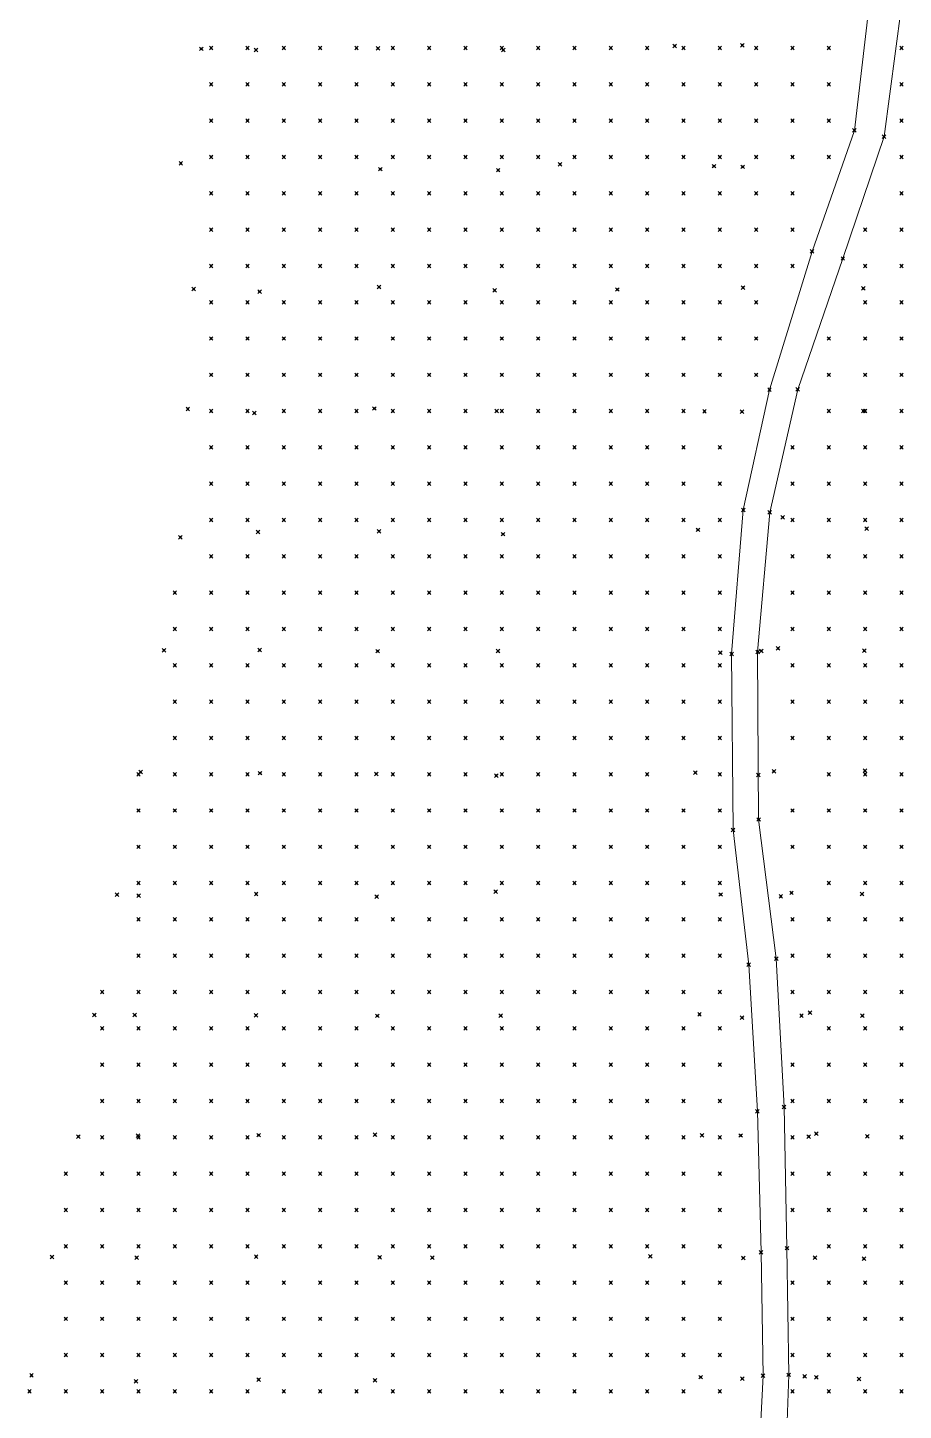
# Model space of a CAD drawing. Header units: metres. Extents: x 441556 to 446409, y 432338 to 461058.
# Drawn here: x 445973.6 to 446045.9, y 438397.5 to 438511.8 of the extents above; entities that cross this region are included whole.
import ezdxf

# ---------------------------------------------------------------- set-up
doc = ezdxf.new("R2010")
doc.units = ezdxf.units.M
doc.header["$MEASUREMENT"] = 0
doc.header["$PDMODE"] = 35
doc.header["$PDSIZE"] = 0.15
for name, color, linetype, lineweight in [('DTM-BRE-RevN_GRP_DRUM PAMANT', 2, 'Continuous', 0), ('DTM-BRE-RevN_GRP_DRUM PIATRA', 2, 'Continuous', 0), ('DTM-NOK-RevN_LIDAR_co_lidar', 91, 'Continuous', 0), ('DTM-NOK-RevN_RTK', 32, 'Continuous', 0)]:
    doc.layers.add(name, color=color, linetype=linetype, lineweight=lineweight)

msp = doc.modelspace()

# ---------------------------------------------------------------- linework, layer by layer
at = {"layer": 'DTM-BRE-RevN_GRP_DRUM PAMANT'}
for p, q in [((446042.98, 438513.134, 334.856), (446041.819, 438503.263, 335.073)), ((446041.819, 438503.263, 335.073), (446038.328, 438493.272, 335.455)), ((446038.328, 438493.272, 335.455), (446034.809, 438481.837, 335.753)), ((446034.809, 438481.837, 335.753), (446032.644, 438471.911, 336.237)), ((446032.644, 438471.911, 336.237), (446031.684, 438460.017, 336.128)), ((446031.684, 438460.017, 336.128), (446031.806, 438445.476, 337.349)), ((446031.806, 438445.476, 337.349), (446033.095, 438434.348, 338.543)), ((446033.095, 438434.348, 338.543), (446033.812, 438422.238, 339.865)), ((446033.812, 438422.238, 339.865), (446034.108, 438410.596, 341.096)), ((446034.108, 438410.596, 341.096), (446034.275, 438400.393, 342.001)), ((446034.275, 438400.393, 342.001), (446033.79, 438390.404, 342.649))]:
    msp.add_line(p, q, dxfattribs=at)
at = {"layer": 'DTM-BRE-RevN_GRP_DRUM PIATRA'}
for p, q in [((446044.263, 438502.756, 335.291), (446045.667, 438513.327, 334.992)), ((446040.863, 438492.684, 335.553), (446044.263, 438502.756, 335.291)), ((446037.138, 438481.871, 335.871), (446040.863, 438492.684, 335.553)), ((446034.828, 438471.705, 336.359), (446037.138, 438481.871, 335.871)), ((446033.827, 438460.18, 336.319), (446034.828, 438471.705, 336.359)), ((446033.903, 438446.34, 337.262), (446033.827, 438460.18, 336.319)), ((446035.366, 438434.853, 338.731), (446033.903, 438446.34, 337.262)), ((446036.01, 438422.593, 340.092), (446035.366, 438434.853, 338.731)), ((446036.248, 438410.93, 341.134), (446036.01, 438422.593, 340.092)), ((446036.397, 438400.466, 342.053), (446036.248, 438410.93, 341.134)), ((446036.07, 438390.144, 342.986), (446036.397, 438400.466, 342.053))]:
    msp.add_line(p, q, dxfattribs=at)
at = {"layer": 'DTM-NOK-RevN_LIDAR_co_lidar'}
for p in [(445988.719, 438510.07, 325.348), (445991.718, 438510.07, 325.277), (445994.718, 438510.07, 325.234), (445997.717, 438510.07, 325.14), (446000.716, 438510.07, 325.017), (446003.716, 438510.07, 325.058), (446006.715, 438510.07, 325.448), (446009.715, 438510.07, 325.967), (446012.714, 438510.07, 326.192), (446015.713, 438510.07, 326.475), (446018.713, 438510.07, 327.005), (446021.712, 438510.07, 328.985), (446024.711, 438510.07, 331.589), (446027.711, 438510.07, 333.419), (446030.71, 438510.07, 333.911), (446033.71, 438510.07, 334.086), (446036.709, 438510.07, 334.219), (446039.708, 438510.07, 334.474), (446045.707, 438510.07, 335.086), (445988.719, 438507.07, 325.505), (445991.718, 438507.07, 325.449), (445994.718, 438507.07, 325.366), (445997.717, 438507.07, 325.291), (446000.716, 438507.07, 325.173), (446003.716, 438507.07, 325.004), (446006.715, 438507.07, 325.166), (446009.715, 438507.07, 325.828), (446012.714, 438507.07, 326.172), (446015.713, 438507.07, 326.326), (446018.713, 438507.07, 326.694), (446021.712, 438507.07, 327.817), (446024.711, 438507.07, 331.252), (446027.711, 438507.07, 333.261), (446030.71, 438507.07, 333.846), (446033.71, 438507.07, 334.218), (446036.709, 438507.07, 334.344), (446039.708, 438507.07, 334.61), (446045.707, 438507.07, 335.175), (445988.719, 438504.071, 325.592), (445991.718, 438504.071, 325.547), (445994.718, 438504.071, 325.445), (445997.717, 438504.071, 325.378), (446000.716, 438504.071, 325.336), (446003.716, 438504.071, 325.025), (446006.715, 438504.071, 325.003), (446009.715, 438504.071, 325.533), (446012.714, 438504.071, 326.087), (446015.713, 438504.071, 326.313), (446018.713, 438504.071, 326.603), (446021.712, 438504.071, 327.549), (446024.711, 438504.071, 331.242), (446027.711, 438504.071, 333.044), (446030.71, 438504.071, 333.429), (446033.71, 438504.071, 334.344), (446036.709, 438504.071, 334.492), (446039.708, 438504.071, 334.737), (446045.707, 438504.071, 335.328), (445988.719, 438501.071, 325.654), (445991.718, 438501.071, 325.731), (445994.718, 438501.071, 325.645), (445997.717, 438501.071, 325.534), (446000.716, 438501.071, 325.42), (446003.716, 438501.071, 325.02), (446006.715, 438501.071, 324.883), (446009.715, 438501.071, 325.204), (446012.714, 438501.071, 325.786), (446015.713, 438501.071, 326.274), (446018.713, 438501.071, 326.545), (446021.712, 438501.071, 327.38), (446024.711, 438501.071, 330.37), (446027.711, 438501.071, 332.638), (446030.71, 438501.071, 333.21), (446033.71, 438501.071, 334.472), (446036.709, 438501.071, 334.628), (446039.708, 438501.071, 334.901), (446045.707, 438501.071, 335.44), (445988.719, 438498.072, 325.618), (445991.718, 438498.072, 325.738), (445994.718, 438498.072, 325.73), (445997.717, 438498.072, 325.711), (446000.716, 438498.072, 325.59), (446003.716, 438498.072, 325.165), (446006.715, 438498.072, 324.85), (446009.715, 438498.072, 324.964), (446012.714, 438498.072, 325.494), (446015.713, 438498.072, 326.108), (446018.713, 438498.072, 326.531), (446021.712, 438498.072, 327.264), (446024.711, 438498.072, 329.101), (446027.711, 438498.072, 332.384), (446030.71, 438498.072, 333.647), (446033.71, 438498.072, 334.61), (446036.709, 438498.072, 334.868), (446045.707, 438498.072, 335.679), (445988.719, 438495.073, 325.59), (445991.718, 438495.073, 325.552), (445994.718, 438495.073, 325.644), (445997.717, 438495.073, 325.636), (446000.716, 438495.073, 325.451), (446003.716, 438495.073, 325.209), (446006.715, 438495.073, 324.86), (446009.715, 438495.073, 324.844), (446012.714, 438495.073, 325.213), (446015.713, 438495.073, 325.786), (446018.713, 438495.073, 326.499), (446021.712, 438495.073, 327.405), (446024.711, 438495.073, 328.876), (446027.711, 438495.073, 332.071), (446030.71, 438495.073, 333.459), (446033.71, 438495.073, 334.693), (446036.709, 438495.073, 335.072), (446042.708, 438495.073, 335.581), (446045.707, 438495.073, 335.892), (445988.719, 438492.073, 325.665), (445991.718, 438492.073, 325.479), (445994.718, 438492.073, 325.476), (445997.717, 438492.073, 325.482), (446000.716, 438492.073, 325.485), (446003.716, 438492.073, 325.3), (446006.715, 438492.073, 324.916), (446009.715, 438492.073, 324.79), (446012.714, 438492.073, 325.022), (446015.713, 438492.073, 325.538), (446018.713, 438492.073, 326.476), (446021.712, 438492.073, 327.705), (446024.711, 438492.073, 329.146), (446027.711, 438492.073, 331.331), (446030.71, 438492.073, 333.363), (446033.71, 438492.073, 334.672), (446036.709, 438492.073, 335.192), (446042.708, 438492.073, 335.801), (446045.707, 438492.073, 336.123), (445988.719, 438489.074, 325.743), (445991.718, 438489.074, 325.556), (445994.718, 438489.074, 325.435), (445997.717, 438489.074, 325.393), (446000.716, 438489.074, 325.439), (446003.716, 438489.074, 325.386), (446006.715, 438489.074, 325.019), (446009.715, 438489.074, 324.757), (446012.714, 438489.074, 324.865), (446015.713, 438489.074, 325.311), (446018.713, 438489.074, 326.334), (446021.712, 438489.074, 327.955), (446024.711, 438489.074, 329.684), (446027.711, 438489.074, 331.477), (446030.71, 438489.074, 334.072), (446033.71, 438489.074, 334.932), (446042.708, 438489.074, 336.09), (446045.707, 438489.074, 336.392), (445988.719, 438486.075, 325.746), (445991.718, 438486.075, 325.661), (445994.718, 438486.075, 325.467), (445997.717, 438486.075, 325.348), (446000.716, 438486.075, 325.301), (446003.716, 438486.075, 325.285), (446006.715, 438486.075, 325.01), (446009.715, 438486.075, 324.686), (446012.714, 438486.075, 324.786), (446015.713, 438486.075, 325.25), (446018.713, 438486.075, 326.347), (446021.712, 438486.075, 328.244), (446024.711, 438486.075, 330.321), (446027.711, 438486.075, 331.949), (446030.71, 438486.075, 334.095), (446033.71, 438486.075, 335.116), (446039.708, 438486.075, 335.938), (446042.708, 438486.075, 336.353), (446045.707, 438486.075, 336.69), (445988.719, 438483.075, 325.698), (445991.718, 438483.075, 325.738), (445994.718, 438483.075, 325.602), (445997.717, 438483.075, 325.434), (446000.716, 438483.075, 325.205), (446003.716, 438483.075, 325.057), (446006.715, 438483.075, 324.91), (446009.715, 438483.075, 324.626), (446012.714, 438483.075, 324.749), (446015.713, 438483.075, 325.268), (446018.713, 438483.075, 326.43), (446021.712, 438483.075, 328.389), (446024.711, 438483.075, 330.496), (446027.711, 438483.075, 332.663), (446030.71, 438483.075, 334.354), (446033.71, 438483.075, 335.373), (446039.708, 438483.075, 336.18), (446042.708, 438483.075, 336.556), (446045.707, 438483.075, 336.985), (445988.719, 438480.076, 325.685), (445991.718, 438480.076, 325.782), (445994.718, 438480.076, 325.782), (445997.717, 438480.076, 325.67), (446000.716, 438480.076, 325.393), (446003.716, 438480.076, 324.99), (446006.715, 438480.076, 324.827), (446009.715, 438480.076, 324.641), (446012.714, 438480.076, 324.667), (446015.713, 438480.076, 325.103), (446018.713, 438480.076, 326.623), (446021.712, 438480.076, 328.595), (446024.711, 438480.076, 330.508), (446027.711, 438480.076, 333.305), (446039.708, 438480.076, 336.356), (446042.708, 438480.076, 336.781), (446045.707, 438480.076, 337.262), (445988.719, 438477.076, 325.708), (445991.718, 438477.076, 325.751), (445994.718, 438477.076, 325.807), (445997.717, 438477.076, 325.809), (446000.716, 438477.076, 325.624), (446003.716, 438477.076, 325.151), (446006.715, 438477.076, 324.863), (446009.715, 438477.076, 324.601), (446012.714, 438477.076, 324.522), (446015.713, 438477.076, 325.126), (446018.713, 438477.076, 326.892), (446021.712, 438477.076, 328.755), (446024.711, 438477.076, 330.898), (446027.711, 438477.076, 333.522), (446030.71, 438477.076, 335.161), (446036.709, 438477.076, 336.251), (446039.708, 438477.076, 336.679), (446042.708, 438477.076, 337.121), (446045.707, 438477.076, 337.658), (445988.719, 438474.077, 325.731), (445991.718, 438474.077, 325.731), (445994.718, 438474.077, 325.763), (445997.717, 438474.077, 325.768), (446000.716, 438474.077, 325.643), (446003.716, 438474.077, 325.283), (446006.715, 438474.077, 324.91), (446009.715, 438474.077, 324.542), (446012.714, 438474.077, 324.571), (446015.713, 438474.077, 325.36), (446018.713, 438474.077, 327.141), (446021.712, 438474.077, 329.026), (446024.711, 438474.077, 331.454), (446027.711, 438474.077, 333.436), (446030.71, 438474.077, 335.262), (446036.709, 438474.077, 336.552), (446039.708, 438474.077, 336.999), (446042.708, 438474.077, 337.444), (446045.707, 438474.077, 338.162), (445988.719, 438471.078, 325.786), (445991.718, 438471.078, 325.78), (445994.718, 438471.078, 325.736), (445997.717, 438471.078, 325.66), (446000.716, 438471.078, 325.553), (446003.716, 438471.078, 325.251), (446006.715, 438471.078, 324.864), (446009.715, 438471.078, 324.546), (446012.714, 438471.078, 324.798), (446015.713, 438471.078, 325.627), (446018.713, 438471.078, 327.187), (446021.712, 438471.078, 329.439), (446024.711, 438471.078, 331.685), (446027.711, 438471.078, 333.621), (446030.71, 438471.078, 335.196), (446036.709, 438471.078, 336.712), (446039.708, 438471.078, 337.306), (446042.708, 438471.078, 337.741), (446045.707, 438471.078, 338.447), (445988.719, 438468.078, 325.883), (445991.718, 438468.078, 325.91), (445994.718, 438468.078, 325.845), (445997.717, 438468.078, 325.687), (446000.716, 438468.078, 325.51), (446003.716, 438468.078, 325.164), (446006.715, 438468.078, 324.791), (446009.715, 438468.078, 324.692), (446012.714, 438468.078, 325.081), (446015.713, 438468.078, 325.84), (446018.713, 438468.078, 327.12), (446021.712, 438468.078, 329.491), (446024.711, 438468.078, 331.508), (446027.711, 438468.078, 333.605), (446030.71, 438468.078, 334.93), (446036.709, 438468.078, 336.783), (446039.708, 438468.078, 337.324), (446042.708, 438468.078, 337.675), (446045.707, 438468.078, 338.239), (445985.72, 438465.079, 325.858), (445988.719, 438465.079, 325.95), (445991.718, 438465.079, 325.957), (445994.718, 438465.079, 325.951), (445997.717, 438465.079, 325.782), (446000.716, 438465.079, 325.46), (446003.716, 438465.079, 325.054), (446006.715, 438465.079, 324.819), (446009.715, 438465.079, 324.928), (446012.714, 438465.079, 325.301), (446015.713, 438465.079, 325.887), (446018.713, 438465.079, 327.044), (446021.712, 438465.079, 329.881), (446024.711, 438465.079, 330.846), (446027.711, 438465.079, 332.831), (446030.71, 438465.079, 334.891), (446036.709, 438465.079, 336.953), (446039.708, 438465.079, 337.251), (446042.708, 438465.079, 337.545), (446045.707, 438465.079, 337.99), (445985.72, 438462.08, 325.957), (445988.719, 438462.08, 325.995), (445991.718, 438462.08, 325.94), (445994.718, 438462.08, 325.909), (445997.717, 438462.08, 325.779), (446000.716, 438462.08, 325.391), (446003.716, 438462.08, 324.952), (446006.715, 438462.08, 324.815), (446009.715, 438462.08, 325.074), (446012.714, 438462.08, 325.436), (446015.713, 438462.08, 325.924), (446018.713, 438462.08, 326.959), (446021.712, 438462.08, 329.445), (446024.711, 438462.08, 330.666), (446027.711, 438462.08, 332.191), (446030.71, 438462.08, 334.982), (446036.709, 438462.08, 336.922), (446039.708, 438462.08, 337.192), (446042.708, 438462.08, 337.478), (446045.707, 438462.08, 337.847), (445985.72, 438459.08, 325.967), (445988.719, 438459.08, 326.001), (445991.718, 438459.08, 325.914), (445994.718, 438459.08, 325.83), (445997.717, 438459.08, 325.719), (446000.716, 438459.08, 325.31), (446003.716, 438459.08, 324.82), (446006.715, 438459.08, 324.807), (446009.715, 438459.08, 325.091), (446012.714, 438459.08, 325.461), (446015.713, 438459.08, 326.032), (446018.713, 438459.08, 327.083), (446021.712, 438459.08, 329.222), (446024.711, 438459.08, 330.737), (446027.711, 438459.08, 332.26), (446030.71, 438459.08, 335.246), (446036.709, 438459.08, 337.029), (446039.708, 438459.08, 337.205), (446042.708, 438459.08, 337.529), (446045.707, 438459.08, 337.933), (445985.72, 438456.081, 325.962), (445988.719, 438456.081, 326.003), (445991.718, 438456.081, 325.948), (445994.718, 438456.081, 325.869), (445997.717, 438456.081, 325.671), (446000.716, 438456.081, 325.211), (446003.716, 438456.081, 324.77), (446006.715, 438456.081, 324.756), (446009.715, 438456.081, 325.016), (446012.714, 438456.081, 325.392), (446015.713, 438456.081, 326.064), (446018.713, 438456.081, 328.252), (446021.712, 438456.081, 329.729), (446024.711, 438456.081, 331.174), (446027.711, 438456.081, 333.122), (446030.71, 438456.081, 335.275), (446036.709, 438456.081, 337.214), (446039.708, 438456.081, 337.367), (446042.708, 438456.081, 337.705), (446045.707, 438456.081, 338.184), (445985.72, 438453.082, 325.966), (445988.719, 438453.082, 325.996), (445991.718, 438453.082, 325.976), (445994.718, 438453.082, 325.896), (445997.717, 438453.082, 325.594), (446000.716, 438453.082, 325.089), (446003.716, 438453.082, 324.7), (446006.715, 438453.082, 324.657), (446009.715, 438453.082, 324.946), (446012.714, 438453.082, 325.409), (446015.713, 438453.082, 326.212), (446018.713, 438453.082, 329.082), (446021.712, 438453.082, 330.206), (446024.711, 438453.082, 332.284), (446027.711, 438453.082, 334.913), (446030.71, 438453.082, 336.288), (446036.709, 438453.082, 337.449), (446039.708, 438453.082, 337.63), (446042.708, 438453.082, 338.017), (446045.707, 438453.082, 338.539), (445982.72, 438450.082, 325.938), (445985.72, 438450.082, 325.975), (445988.719, 438450.082, 325.967), (445991.718, 438450.082, 325.966), (445994.718, 438450.082, 325.883), (445997.717, 438450.082, 325.547), (446000.716, 438450.082, 325.033), (446003.716, 438450.082, 324.678), (446006.715, 438450.082, 324.59), (446009.715, 438450.082, 324.869), (446012.714, 438450.082, 325.377), (446015.713, 438450.082, 326.207), (446018.713, 438450.082, 328.461), (446021.712, 438450.082, 330.391), (446024.711, 438450.082, 333.045), (446030.71, 438450.082, 336.74), (446039.708, 438450.082, 337.865), (446042.708, 438450.082, 338.202), (446045.707, 438450.082, 338.774), (445982.72, 438447.083, 325.997), (445985.72, 438447.083, 326.003), (445988.719, 438447.083, 325.978), (445991.718, 438447.083, 325.927), (445994.718, 438447.083, 325.833), (445997.717, 438447.083, 325.467), (446000.716, 438447.083, 324.993), (446003.716, 438447.083, 324.655), (446006.715, 438447.083, 324.532), (446009.715, 438447.083, 324.812), (446012.714, 438447.083, 325.363), (446015.713, 438447.083, 326.056), (446018.713, 438447.083, 327.533), (446021.712, 438447.083, 329.912), (446024.711, 438447.083, 333.071), (446027.711, 438447.083, 335.465), (446030.71, 438447.083, 337.016), (446036.709, 438447.083, 337.733), (446039.708, 438447.083, 338.112), (446042.708, 438447.083, 338.475), (446045.707, 438447.083, 338.994), (445982.72, 438444.083, 326.05), (445985.72, 438444.083, 326.085), (445988.719, 438444.083, 325.995), (445991.718, 438444.083, 325.937), (445994.718, 438444.083, 325.804), (445997.717, 438444.083, 325.335), (446000.716, 438444.083, 324.93), (446003.716, 438444.083, 324.622), (446006.715, 438444.083, 324.51), (446009.715, 438444.083, 324.912), (446012.714, 438444.083, 325.481), (446015.713, 438444.083, 326.163), (446018.713, 438444.083, 327.993), (446021.712, 438444.083, 329.173), (446024.711, 438444.083, 331.845), (446027.711, 438444.083, 334.89), (446030.71, 438444.083, 336.545), (446036.709, 438444.083, 337.923), (446039.708, 438444.083, 338.397), (446042.708, 438444.083, 338.709), (446045.707, 438444.083, 339.19), (445982.72, 438441.084, 326.072), (445985.72, 438441.084, 326.142), (445988.719, 438441.084, 326.059), (445991.718, 438441.084, 325.964), (445994.718, 438441.084, 325.784), (445997.717, 438441.084, 325.279), (446000.716, 438441.084, 324.908), (446003.716, 438441.084, 324.593), (446006.715, 438441.084, 324.53), (446009.715, 438441.084, 324.997), (446012.714, 438441.084, 325.573), (446015.713, 438441.084, 326.308), (446018.713, 438441.084, 328.622), (446021.712, 438441.084, 329.752), (446024.711, 438441.084, 332.244), (446027.711, 438441.084, 335.118), (446030.71, 438441.084, 336.068), (446039.708, 438441.084, 338.642), (446042.708, 438441.084, 338.895), (446045.707, 438441.084, 339.304), (445982.72, 438438.085, 326.111), (445985.72, 438438.085, 326.203), (445988.719, 438438.085, 326.13), (445991.718, 438438.085, 325.996), (445994.718, 438438.085, 325.764), (445997.717, 438438.085, 325.267), (446000.716, 438438.085, 324.881), (446003.716, 438438.085, 324.474), (446006.715, 438438.085, 324.496), (446009.715, 438438.085, 325.074), (446012.714, 438438.085, 325.622), (446015.713, 438438.085, 326.605), (446018.713, 438438.085, 329.486), (446021.712, 438438.085, 331.051), (446024.711, 438438.085, 333.494), (446027.711, 438438.085, 336.197), (446030.71, 438438.085, 337.703), (446036.709, 438438.085, 338.467), (446039.708, 438438.085, 338.831), (446042.708, 438438.085, 339.064), (446045.707, 438438.085, 339.377), (445982.72, 438435.085, 326.179), (445985.72, 438435.085, 326.295), (445988.719, 438435.085, 326.212), (445991.718, 438435.085, 326.08), (445994.718, 438435.085, 325.784), (445997.717, 438435.085, 325.235), (446000.716, 438435.085, 324.822), (446003.716, 438435.085, 324.262), (446006.715, 438435.085, 324.386), (446009.715, 438435.085, 325.284), (446012.714, 438435.085, 325.794), (446015.713, 438435.085, 326.675), (446018.713, 438435.085, 328.633), (446021.712, 438435.085, 331.944), (446024.711, 438435.085, 334.576), (446027.711, 438435.085, 336.978), (446030.71, 438435.085, 338.148), (446036.709, 438435.085, 338.789), (446039.708, 438435.085, 339.053), (446042.708, 438435.085, 339.198), (446045.707, 438435.085, 339.458), (445979.721, 438432.086, 325.987), (445982.72, 438432.086, 326.211), (445985.72, 438432.086, 326.359), (445988.719, 438432.086, 326.292), (445991.718, 438432.086, 326.127), (445994.718, 438432.086, 325.703), (445997.717, 438432.086, 325.191), (446000.716, 438432.086, 324.721), (446003.716, 438432.086, 324.078), (446006.715, 438432.086, 324.292), (446009.715, 438432.086, 325.377), (446012.714, 438432.086, 325.962), (446015.713, 438432.086, 326.61), (446018.713, 438432.086, 327.858), (446021.712, 438432.086, 333.224), (446024.711, 438432.086, 335.888), (446027.711, 438432.086, 337.816), (446030.71, 438432.086, 338.412), (446036.709, 438432.086, 339.102), (446039.708, 438432.086, 339.351), (446042.708, 438432.086, 339.445), (446045.707, 438432.086, 339.691), (445979.721, 438429.087, 326.032), (445982.72, 438429.087, 326.245), (445985.72, 438429.087, 326.374), (445988.719, 438429.087, 326.308), (445991.718, 438429.087, 326.133), (445994.718, 438429.087, 325.629), (445997.717, 438429.087, 325.168), (446000.716, 438429.087, 324.611), (446003.716, 438429.087, 324.036), (446006.715, 438429.087, 324.27), (446009.715, 438429.087, 325.452), (446012.714, 438429.087, 326.242), (446015.713, 438429.087, 327.572), (446018.713, 438429.087, 329.57), (446021.712, 438429.087, 333.892), (446024.711, 438429.087, 336.271), (446027.711, 438429.087, 337.935), (446030.71, 438429.087, 338.627), (446039.708, 438429.087, 339.691), (446042.708, 438429.087, 339.812), (446045.707, 438429.087, 340.038), (445979.721, 438426.087, 326.079), (445982.72, 438426.087, 326.236), (445985.72, 438426.087, 326.365), (445988.719, 438426.087, 326.304), (445991.718, 438426.087, 326.075), (445994.718, 438426.087, 325.512), (445997.717, 438426.087, 325.129), (446000.716, 438426.087, 324.489), (446003.716, 438426.087, 324.09), (446006.715, 438426.087, 324.504), (446009.715, 438426.087, 325.966), (446012.714, 438426.087, 327.054), (446015.713, 438426.087, 329.149), (446018.713, 438426.087, 330.632), (446021.712, 438426.087, 333.72), (446024.711, 438426.087, 335.785), (446027.711, 438426.087, 337.706), (446030.71, 438426.087, 338.803), (446036.709, 438426.087, 339.866), (446039.708, 438426.087, 340.033), (446042.708, 438426.087, 340.169), (446045.707, 438426.087, 340.419), (445979.721, 438423.088, 326.082), (445982.72, 438423.088, 326.177), (445985.72, 438423.088, 326.325), (445988.719, 438423.088, 326.297), (445991.718, 438423.088, 325.982), (445994.718, 438423.088, 325.435), (445997.717, 438423.088, 325.05), (446000.716, 438423.088, 324.324), (446003.716, 438423.088, 324.285), (446006.715, 438423.088, 324.854), (446009.715, 438423.088, 325.959), (446012.714, 438423.088, 327.66), (446015.713, 438423.088, 329.713), (446018.713, 438423.088, 330.761), (446021.712, 438423.088, 333.614), (446024.711, 438423.088, 336.14), (446027.711, 438423.088, 337.516), (446030.71, 438423.088, 338.943), (446036.709, 438423.088, 340.158), (446039.708, 438423.088, 340.344), (446042.708, 438423.088, 340.503), (446045.707, 438423.088, 340.828), (445979.721, 438420.088, 326.104), (445982.72, 438420.088, 326.131), (445985.72, 438420.088, 326.213), (445988.719, 438420.088, 326.222), (445991.718, 438420.088, 325.86), (445994.718, 438420.088, 325.392), (445997.717, 438420.088, 325.017), (446000.716, 438420.088, 324.296), (446003.716, 438420.088, 324.459), (446006.715, 438420.088, 324.937), (446009.715, 438420.088, 325.379), (446012.714, 438420.088, 326.922), (446015.713, 438420.088, 329.077), (446018.713, 438420.088, 332.032), (446021.712, 438420.088, 335.096), (446024.711, 438420.088, 337.549), (446027.711, 438420.088, 338.611), (446030.71, 438420.088, 339.404), (446036.709, 438420.088, 340.4), (446045.707, 438420.088, 341.281), (445976.721, 438417.089, 326.044), (445979.721, 438417.089, 326.153), (445982.72, 438417.089, 326.1), (445985.72, 438417.089, 326.116), (445988.719, 438417.089, 326.087), (445991.718, 438417.089, 325.754), (445994.718, 438417.089, 325.339), (445997.717, 438417.089, 324.933), (446000.716, 438417.089, 324.281), (446003.716, 438417.089, 324.553), (446006.715, 438417.089, 325.24), (446009.715, 438417.089, 325.526), (446012.714, 438417.089, 326.439), (446015.713, 438417.089, 328.893), (446018.713, 438417.089, 334.277), (446021.712, 438417.089, 337.139), (446024.711, 438417.089, 338.917), (446027.711, 438417.089, 339.628), (446030.71, 438417.089, 339.738), (446036.709, 438417.089, 340.695), (446039.708, 438417.089, 340.981), (446042.708, 438417.089, 341.221), (446045.707, 438417.089, 341.71), (445976.721, 438414.09, 326.125), (445979.721, 438414.09, 326.234), (445982.72, 438414.09, 326.106), (445985.72, 438414.09, 326.087), (445988.719, 438414.09, 325.987), (445991.718, 438414.09, 325.604), (445994.718, 438414.09, 325.253), (445997.717, 438414.09, 324.893), (446000.716, 438414.09, 324.333), (446003.716, 438414.09, 324.695), (446006.715, 438414.09, 325.427), (446009.715, 438414.09, 325.79), (446012.714, 438414.09, 326.326), (446015.713, 438414.09, 329.838), (446018.713, 438414.09, 335.519), (446021.712, 438414.09, 338.973), (446024.711, 438414.09, 339.899), (446027.711, 438414.09, 339.96), (446030.71, 438414.09, 340.066), (446036.709, 438414.09, 340.943), (446039.708, 438414.09, 341.28), (446042.708, 438414.09, 341.543), (446045.707, 438414.09, 342.073), (445976.721, 438411.09, 326.154), (445979.721, 438411.09, 326.277), (445982.72, 438411.09, 326.161), (445985.72, 438411.09, 326.044), (445988.719, 438411.09, 325.939), (445991.718, 438411.09, 325.495), (445994.718, 438411.09, 325.167), (445997.717, 438411.09, 324.774), (446000.716, 438411.09, 324.347), (446003.716, 438411.09, 324.763), (446006.715, 438411.09, 325.473), (446009.715, 438411.09, 326.232), (446012.714, 438411.09, 326.759), (446015.713, 438411.09, 330.048), (446018.713, 438411.09, 336.625), (446021.712, 438411.09, 339.613), (446024.711, 438411.09, 340.09), (446027.711, 438411.09, 340.24), (446030.71, 438411.09, 340.608), (446039.708, 438411.09, 341.516), (446042.708, 438411.09, 341.841), (446045.707, 438411.09, 342.398), (445976.721, 438408.091, 326.162), (445979.721, 438408.091, 326.269), (445982.72, 438408.091, 326.173), (445985.72, 438408.091, 325.979), (445988.719, 438408.091, 325.855), (445991.718, 438408.091, 325.392), (445994.718, 438408.091, 325.039), (445997.717, 438408.091, 324.627), (446000.716, 438408.091, 324.38), (446003.716, 438408.091, 324.896), (446006.715, 438408.091, 325.667), (446009.715, 438408.091, 326.488), (446012.714, 438408.091, 326.877), (446015.713, 438408.091, 330.392), (446018.713, 438408.091, 337.06), (446021.712, 438408.091, 339.671), (446024.711, 438408.091, 340.133), (446027.711, 438408.091, 340.441), (446030.71, 438408.091, 340.934), (446036.709, 438408.091, 341.575), (446039.708, 438408.091, 341.844), (446042.708, 438408.091, 342.134), (446045.707, 438408.091, 342.625), (445976.721, 438405.092, 326.168), (445979.721, 438405.092, 326.273), (445982.72, 438405.092, 326.186), (445985.72, 438405.092, 325.95), (445988.719, 438405.092, 325.719), (445991.718, 438405.092, 325.265), (445994.718, 438405.092, 324.897), (445997.717, 438405.092, 324.532), (446000.716, 438405.092, 324.469), (446003.716, 438405.092, 325.007), (446006.715, 438405.092, 325.787), (446009.715, 438405.092, 326.802), (446012.714, 438405.092, 327.413), (446015.713, 438405.092, 330.737), (446018.713, 438405.092, 336.758), (446021.712, 438405.092, 339.193), (446024.711, 438405.092, 339.906), (446027.711, 438405.092, 340.267), (446030.71, 438405.092, 341.252), (446036.709, 438405.092, 341.862), (446039.708, 438405.092, 342.186), (446042.708, 438405.092, 342.464), (446045.707, 438405.092, 342.822), (445976.721, 438402.092, 326.154), (445979.721, 438402.092, 326.247), (445982.72, 438402.092, 326.153), (445985.72, 438402.092, 325.926), (445988.719, 438402.092, 325.547), (445991.718, 438402.092, 325.091), (445994.718, 438402.092, 324.759), (445997.717, 438402.092, 324.45), (446000.716, 438402.092, 324.65), (446003.716, 438402.092, 325.256), (446006.715, 438402.092, 326.012), (446009.715, 438402.092, 327.02), (446012.714, 438402.092, 329.142), (446015.713, 438402.092, 332.02), (446018.713, 438402.092, 335.9), (446021.712, 438402.092, 338.398), (446024.711, 438402.092, 339.481), (446027.711, 438402.092, 339.942), (446030.71, 438402.092, 341.317), (446036.709, 438402.092, 342.101), (446039.708, 438402.092, 342.429), (446042.708, 438402.092, 342.764), (446045.707, 438402.092, 343.071), (445973.722, 438399.093, 325.842), (445976.721, 438399.093, 326.132), (445979.721, 438399.093, 326.125), (445982.72, 438399.093, 326.078), (445985.72, 438399.093, 325.865), (445988.719, 438399.093, 325.425), (445991.718, 438399.093, 325.005), (445994.718, 438399.093, 324.654), (445997.717, 438399.093, 324.4), (446000.716, 438399.093, 324.763), (446003.716, 438399.093, 325.383), (446006.715, 438399.093, 326.549), (446009.715, 438399.093, 330.381), (446012.714, 438399.093, 331.758), (446015.713, 438399.093, 332.727), (446018.713, 438399.093, 334.128), (446021.712, 438399.093, 337.142), (446024.711, 438399.093, 338.52), (446027.711, 438399.093, 339.827), (446030.71, 438399.093, 340.862), (446036.709, 438399.093, 342.366), (446039.708, 438399.093, 342.754), (446042.708, 438399.093, 343.064), (446045.707, 438399.093, 343.422)]:
    msp.add_point(p, dxfattribs=at)
at = {"layer": 'DTM-NOK-RevN_RTK'}
for p in [(445987.896, 438510.005, 325.088), (446002.487, 438510.039, 324.934), (446026.992, 438510.242, 333.208), (446032.561, 438510.302, 333.994), (445992.413, 438509.911, 325.051), (446012.833, 438509.906, 326.233), (446041.819, 438503.263, 335.073), (446044.263, 438502.756, 335.291), (445986.214, 438500.542, 325.509), (446002.676, 438500.063, 324.892), (446012.411, 438499.981, 326.033), (446017.521, 438500.468, 326.407), (446030.219, 438500.311, 333.692), (446032.603, 438500.257, 334.537), (446038.328, 438493.272, 335.455), (446040.863, 438492.684, 335.553), (445987.278, 438490.161, 325.68), (445992.714, 438489.946, 325.353), (446002.586, 438490.326, 325.396), (446012.115, 438490.048, 324.982), (446022.242, 438490.123, 328.182), (446032.628, 438490.283, 334.693), (446042.551, 438490.21, 336.084), (446034.809, 438481.837, 335.753), (446037.138, 438481.871, 335.871), (445986.794, 438480.254, 325.624), (446002.198, 438480.293, 324.886), (445992.286, 438479.918, 325.781), (446012.285, 438480.08, 324.63), (446029.444, 438480.049, 334.181), (446032.537, 438480.024, 335.656), (446042.552, 438480.075, 336.984), (446032.644, 438471.911, 336.237), (446034.828, 438471.705, 336.359), (446035.9, 438471.304, 336.743), (445992.589, 438470.096, 325.727), (446002.576, 438470.152, 325.323), (446028.896, 438470.27, 334.775), (446042.832, 438470.373, 338.105), (445986.18, 438469.661, 325.783), (446012.805, 438469.913, 324.911), (445984.823, 438460.319, 325.897), (445992.719, 438460.331, 325.811), (446002.47, 438460.246, 324.828), (446012.401, 438460.252, 325.555), (446030.755, 438460.115, 335.921), (446031.684, 438460.017, 336.128), (446033.827, 438460.18, 336.319), (446034.143, 438460.265, 336.84), (446035.515, 438460.469, 337.115), (446042.634, 438460.285, 337.744), (445982.888, 438450.256, 325.886), (445992.759, 438450.169, 325.875), (446002.342, 438450.102, 324.684), (446012.251, 438449.973, 325.286), (446028.694, 438450.212, 336.076), (446033.895, 438450.021, 337.019), (446035.169, 438450.318, 337.632), (446042.689, 438450.365, 338.301), (446033.903, 438446.34, 337.262), (446031.806, 438445.476, 337.349), (446012.207, 438440.386, 325.545), (446036.627, 438440.283, 338.554), (445980.953, 438440.131, 325.869), (445982.725, 438440.056, 325.987), (445992.434, 438440.193, 325.791), (446002.389, 438439.969, 324.565), (446030.781, 438440.146, 336.843), (446035.745, 438439.986, 338.192), (446042.448, 438440.181, 339.061), (446035.366, 438434.853, 338.731), (446033.095, 438434.348, 338.543), (445979.087, 438430.193, 325.762), (445982.415, 438430.189, 326.048), (445992.42, 438430.166, 325.847), (446002.441, 438430.123, 323.707), (446012.627, 438430.135, 326.047), (446029.031, 438430.237, 338.339), (446037.451, 438430.129, 339.428), (446038.142, 438430.375, 339.434), (446042.478, 438430.126, 339.698), (446032.551, 438429.972, 338.832), (446033.812, 438422.238, 339.865), (446036.01, 438422.593, 340.092), (445977.761, 438420.15, 325.821), (445982.671, 438420.215, 325.906), (445992.632, 438420.265, 325.318), (446002.244, 438420.293, 323.991), (446029.238, 438420.253, 338.786), (446032.43, 438420.235, 339.881), (446038.045, 438420.152, 340.479), (446038.665, 438420.383, 340.443), (446042.879, 438420.17, 340.822), (446034.108, 438410.596, 341.096), (446036.248, 438410.93, 341.134), (445975.573, 438410.204, 325.982), (445982.567, 438410.148, 325.895), (445992.433, 438410.232, 325.144), (446002.637, 438410.181, 324.467), (446006.979, 438410.14, 325.596), (446024.966, 438410.253, 339.853), (446032.642, 438410.118, 340.916), (446038.555, 438410.14, 341.505), (446042.599, 438410.05, 341.93), (445973.887, 438400.416, 325.784), (446034.275, 438400.393, 342.001), (446036.397, 438400.466, 342.053), (446037.704, 438400.329, 342.275), (445982.505, 438399.933, 325.942), (445992.637, 438400.077, 324.929), (446002.24, 438400.023, 325.081), (446029.124, 438400.273, 340.401), (446032.565, 438400.149, 341.884), (446038.681, 438400.27, 342.405), (446042.196, 438400.118, 342.728)]:
    msp.add_point(p, dxfattribs=at)

doc.saveas('drawing.dxf')
